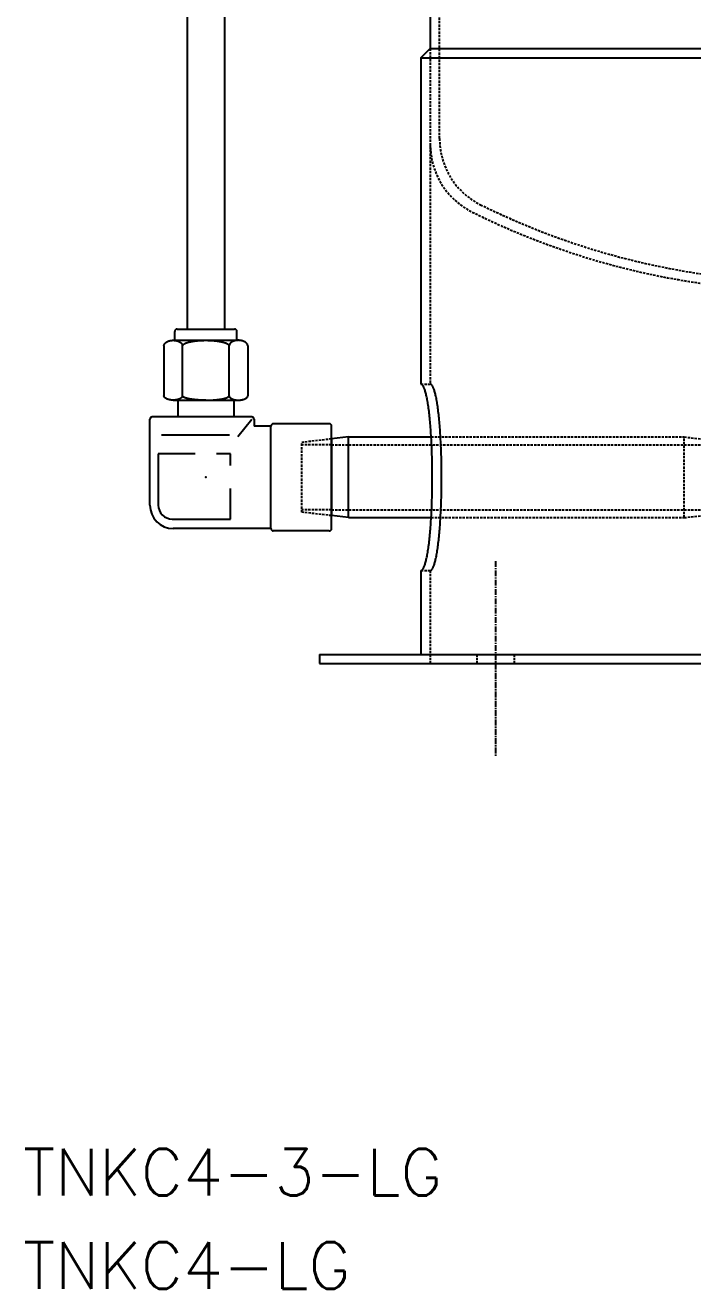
# Model space of a CAD drawing. Extents: x -168 to 126, y -632 to 125.
# Drawn here: x -168.2 to -24.8, y -632.2 to -361 of the extents above; entities that cross this region are included whole.
import ezdxf

# ---------------------------------------------------------------- set-up
doc = ezdxf.new("R2010")
doc.units = 0
doc.linetypes.add('CENTER', pattern=[2, 1.25, -0.25, 0.25, -0.25])
doc.linetypes.add('DASHED', pattern=[0.75, 0.5, -0.25])
doc.layers.get('0').update_dxf_attribs({"linetype": 'CONTINUOUS'})
doc.layers.add('CENTER', color=1, linetype='CENTER')
doc.styles.get("Standard").update_dxf_attribs({"font": 'txt.shx', "bigfont": 'bigfont.shx'})

msp = doc.modelspace()

# ---------------------------------------------------------------- linework, layer by layer
at = {"color": 3, "linetype": 'DASHED'}
for p, q in [((-79.2, -385.31), (-79.2, -209.87)), ((-81.2, -366), (-81.2, -438)), ((-83.2, -438), (-81.2, -438)), ((-102.41, -449.77), (-108.76, -450.5)), ((-81, -449.35), (-26.65, -449.35)), ((-26.65, -449.35), (-23, -449.77)), ((-26.65, -466.65), (-26.65, -449.35)), ((-108.76, -465.5), (-108.76, -450.5)), ((-102.41, -451), (-108.76, -451)), ((-102.41, -451), (-23, -451)), ((-102.41, -465), (-108.76, -465)), ((-102.41, -466.23), (-108.76, -465.5)), ((-102.41, -465), (-23, -465)), ((-26.65, -466.65), (-23, -466.23)), ((-81, -466.65), (-26.65, -466.65)), ((-83.2, -478), (-81.2, -478)), ((-81.2, -478), (-81.2, -498)), ((-71.18, -496), (-71.18, -498)), ((-63.18, -496), (-63.18, -498))]:
    msp.add_line(p, q, dxfattribs=at)
at = {"color": 7, "linetype": 'CONTINUOUS'}
for p, q in [((-81.2, -226.65), (-81.2, -366)), ((-133.41, -249.8), (-133.41, -426.2)), ((-125.41, -249.8), (-125.41, -426.2)), ((-83.2, -368), (-81.2, -366)), ((-81.2, -366), (0, -366)), ((-83.2, -368), (-83.2, -438)), ((-83.2, -368), (0, -368)), ((-136.08, -428.6), (-136.08, -426.7)), ((-135.58, -426.2), (-123.24, -426.2)), ((-122.74, -428.6), (-122.74, -426.7)), ((-138.41, -429.81), (-138.41, -440.5)), ((-136.41, -428.6), (-122.4, -428.6)), ((-134.41, -440.5), (-134.41, -429.52)), ((-124.4, -440.5), (-124.4, -429.52)), ((-120.41, -429.81), (-120.41, -440.5)), ((-136.41, -441.43), (-122.4, -441.43)), ((-135.42, -441.43), (-135.42, -445.04)), ((-123.39, -441.43), (-123.39, -445.04)), ((-141.41, -464), (-141.41, -445.54)), ((-119.55, -445.04), (-140.91, -445.04)), ((-122.5, -449.23), (-119.55, -445.54)), ((-119.05, -445.54), (-119.05, -447)), ((-115.41, -447), (-119.05, -447)), ((-115.41, -469), (-115.41, -447)), ((-102.91, -446.5), (-114.91, -446.5)), ((-102.41, -469), (-102.41, -447)), ((-138.95, -448.89), (-124.3, -448.89)), ((-98.76, -449.35), (-102.41, -449.77)), ((-102.41, -449.77), (-102.41, -466.23)), ((-98.76, -449.35), (-81, -449.35)), ((-98.76, -466.65), (-98.76, -449.35)), ((-131.71, -452.93), (-139.63, -452.93)), ((-139.63, -452.93), (-139.63, -463.97)), ((-124.09, -452.93), (-127.08, -452.93)), ((-124.09, -455.47), (-124.09, -452.93)), ((-124.09, -466.97), (-124.09, -460.4)), ((-98.76, -466.65), (-102.41, -466.23)), ((-136.63, -466.97), (-124.09, -466.97)), ((-115.41, -469), (-136.41, -469)), ((-98.76, -466.65), (-81, -466.65)), ((-102.91, -469.5), (-114.91, -469.5)), ((-83.2, -478), (-83.2, -496)), ((-105, -496), (-105, -498)), ((-105, -496), (0, -496)), ((-105, -498), (0, -498))]:
    msp.add_line(p, q, dxfattribs=at)
for points in [[(-138.41, -429.81, 0), (-138.41, -429.78, 0), (-138.41, -429.75, 0), (-138.4, -429.72, 0), (-138.4, -429.69, 0), (-138.39, -429.66, 0), (-138.38, -429.63, 0), (-138.38, -429.6, 0), (-138.37, -429.57, 0), (-138.36, -429.55, 0), (-138.35, -429.52, 0), (-138.34, -429.49, 0), (-138.32, -429.46, 0), (-138.31, -429.43, 0), (-138.29, -429.4, 0), (-138.27, -429.38, 0), (-138.25, -429.35, 0), (-138.24, -429.32, 0), (-138.22, -429.29, 0), (-138.19, -429.27, 0), (-138.17, -429.24, 0), (-138.15, -429.21, 0), (-138.12, -429.19, 0), (-138.1, -429.16, 0), (-138.07, -429.14, 0), (-138.04, -429.11, 0), (-138.01, -429.09, 0), (-137.98, -429.07, 0), (-137.95, -429.04, 0), (-137.92, -429.02, 0), (-137.89, -429, 0), (-137.86, -428.98, 0), (-137.82, -428.95, 0), (-137.79, -428.93, 0), (-137.75, -428.91, 0), (-137.71, -428.89, 0), (-137.68, -428.88, 0), (-137.64, -428.86, 0), (-137.6, -428.84, 0), (-137.56, -428.82, 0), (-137.52, -428.8, 0), (-137.48, -428.79, 0), (-137.44, -428.77, 0), (-137.39, -428.76, 0), (-137.35, -428.74, 0), (-137.31, -428.73, 0), (-137.26, -428.72, 0), (-137.22, -428.7, 0), (-137.17, -428.69, 0), (-137.13, -428.68, 0), (-137.08, -428.67, 0), (-137.04, -428.66, 0), (-136.99, -428.65, 0), (-136.94, -428.64, 0), (-136.9, -428.64, 0), (-136.85, -428.63, 0), (-136.8, -428.62, 0), (-136.75, -428.62, 0), (-136.7, -428.61, 0), (-136.65, -428.61, 0), (-136.61, -428.61, 0), (-136.56, -428.6, 0), (-136.51, -428.6, 0), (-136.46, -428.6, 0), (-136.41, -428.6, 0), (-136.36, -428.6, 0), (-136.31, -428.6, 0), (-136.26, -428.6, 0), (-136.21, -428.61, 0), (-136.16, -428.61, 0), (-136.12, -428.61, 0), (-136.07, -428.62, 0), (-136.02, -428.62, 0), (-135.97, -428.63, 0), (-135.93, -428.64, 0), (-135.88, -428.64, 0), (-135.83, -428.65, 0), (-135.78, -428.66, 0), (-135.74, -428.67, 0), (-135.69, -428.68, 0), (-135.65, -428.69, 0), (-135.6, -428.7, 0), (-135.56, -428.72, 0), (-135.51, -428.73, 0), (-135.47, -428.74, 0), (-135.43, -428.76, 0), (-135.38, -428.77, 0), (-135.34, -428.79, 0), (-135.3, -428.8, 0), (-135.26, -428.82, 0), (-135.22, -428.84, 0), (-135.18, -428.86, 0), (-135.14, -428.88, 0), (-135.1, -428.89, 0), (-135.07, -428.91, 0), (-135.03, -428.93, 0), (-135, -428.95, 0), (-134.96, -428.98, 0), (-134.93, -429, 0), (-134.9, -429.02, 0), (-134.87, -429.04, 0), (-134.84, -429.07, 0), (-134.81, -429.09, 0), (-134.78, -429.11, 0), (-134.75, -429.14, 0), (-134.72, -429.16, 0), (-134.7, -429.19, 0), (-134.67, -429.21, 0), (-134.65, -429.24, 0), (-134.63, -429.27, 0), (-134.6, -429.29, 0), (-134.58, -429.32, 0), (-134.56, -429.35, 0), (-134.55, -429.38, 0), (-134.53, -429.4, 0), (-134.51, -429.43, 0), (-134.5, -429.46, 0), (-134.49, -429.49, 0), (-134.47, -429.52, 0), (-134.46, -429.55, 0), (-134.45, -429.57, 0), (-134.44, -429.6, 0), (-134.43, -429.63, 0), (-134.43, -429.66, 0), (-134.42, -429.69, 0), (-134.42, -429.72, 0), (-134.41, -429.75, 0), (-134.41, -429.78, 0), (-134.41, -429.81, 0)], [(-134.41, -429.81, 0), (-134.41, -429.78, 0), (-134.41, -429.75, 0), (-134.4, -429.72, 0), (-134.39, -429.69, 0), (-134.38, -429.66, 0), (-134.36, -429.63, 0), (-134.34, -429.6, 0), (-134.32, -429.57, 0), (-134.29, -429.55, 0), (-134.26, -429.52, 0), (-134.23, -429.49, 0), (-134.2, -429.46, 0), (-134.16, -429.43, 0), (-134.12, -429.4, 0), (-134.08, -429.38, 0), (-134.03, -429.35, 0), (-133.98, -429.32, 0), (-133.93, -429.29, 0), (-133.88, -429.27, 0), (-133.82, -429.24, 0), (-133.76, -429.21, 0), (-133.7, -429.19, 0), (-133.64, -429.16, 0), (-133.57, -429.14, 0), (-133.5, -429.11, 0), (-133.43, -429.09, 0), (-133.35, -429.07, 0), (-133.28, -429.04, 0), (-133.2, -429.02, 0), (-133.12, -429, 0), (-133.03, -428.98, 0), (-132.95, -428.95, 0), (-132.86, -428.93, 0), (-132.77, -428.91, 0), (-132.68, -428.89, 0), (-132.58, -428.88, 0), (-132.49, -428.86, 0), (-132.39, -428.84, 0), (-132.29, -428.82, 0), (-132.19, -428.8, 0), (-132.09, -428.79, 0), (-131.98, -428.77, 0), (-131.87, -428.76, 0), (-131.77, -428.74, 0), (-131.66, -428.73, 0), (-131.55, -428.72, 0), (-131.44, -428.7, 0), (-131.32, -428.69, 0), (-131.21, -428.68, 0), (-131.09, -428.67, 0), (-130.98, -428.66, 0), (-130.86, -428.65, 0), (-130.74, -428.64, 0), (-130.62, -428.64, 0), (-130.5, -428.63, 0), (-130.38, -428.62, 0), (-130.26, -428.62, 0), (-130.14, -428.61, 0), (-130.02, -428.61, 0), (-129.9, -428.61, 0), (-129.78, -428.6, 0), (-129.65, -428.6, 0), (-129.53, -428.6, 0), (-129.41, -428.6, 0), (-129.28, -428.6, 0), (-129.16, -428.6, 0), (-129.04, -428.6, 0), (-128.92, -428.61, 0), (-128.79, -428.61, 0), (-128.67, -428.61, 0), (-128.55, -428.62, 0), (-128.43, -428.62, 0), (-128.31, -428.63, 0), (-128.19, -428.64, 0), (-128.07, -428.64, 0), (-127.95, -428.65, 0), (-127.84, -428.66, 0), (-127.72, -428.67, 0), (-127.61, -428.68, 0), (-127.49, -428.69, 0), (-127.38, -428.7, 0), (-127.27, -428.72, 0), (-127.16, -428.73, 0), (-127.05, -428.74, 0), (-126.94, -428.76, 0), (-126.83, -428.77, 0), (-126.73, -428.79, 0), (-126.63, -428.8, 0), (-126.53, -428.82, 0), (-126.42, -428.84, 0), (-126.33, -428.86, 0), (-126.23, -428.88, 0), (-126.14, -428.89, 0), (-126.05, -428.91, 0), (-125.95, -428.93, 0), (-125.87, -428.95, 0), (-125.78, -428.98, 0), (-125.7, -429, 0), (-125.62, -429.02, 0), (-125.54, -429.04, 0), (-125.46, -429.07, 0), (-125.39, -429.09, 0), (-125.31, -429.11, 0), (-125.25, -429.14, 0), (-125.18, -429.16, 0), (-125.11, -429.19, 0), (-125.05, -429.21, 0), (-124.99, -429.24, 0), (-124.94, -429.27, 0), (-124.88, -429.29, 0), (-124.83, -429.32, 0), (-124.78, -429.35, 0), (-124.74, -429.38, 0), (-124.69, -429.4, 0), (-124.65, -429.43, 0), (-124.62, -429.46, 0), (-124.58, -429.49, 0), (-124.55, -429.52, 0), (-124.52, -429.55, 0), (-124.5, -429.57, 0), (-124.47, -429.6, 0), (-124.46, -429.63, 0), (-124.44, -429.66, 0), (-124.43, -429.69, 0), (-124.42, -429.72, 0), (-124.41, -429.75, 0), (-124.4, -429.78, 0), (-124.4, -429.81, 0)], [(-120.41, -429.81, 0), (-120.41, -429.78, 0), (-120.41, -429.75, 0), (-120.41, -429.72, 0), (-120.42, -429.69, 0), (-120.42, -429.66, 0), (-120.43, -429.63, 0), (-120.44, -429.6, 0), (-120.44, -429.57, 0), (-120.46, -429.55, 0), (-120.47, -429.52, 0), (-120.48, -429.49, 0), (-120.49, -429.46, 0), (-120.51, -429.43, 0), (-120.52, -429.4, 0), (-120.54, -429.38, 0), (-120.56, -429.35, 0), (-120.58, -429.32, 0), (-120.6, -429.29, 0), (-120.62, -429.27, 0), (-120.64, -429.24, 0), (-120.67, -429.21, 0), (-120.69, -429.19, 0), (-120.72, -429.16, 0), (-120.74, -429.14, 0), (-120.77, -429.11, 0), (-120.8, -429.09, 0), (-120.83, -429.07, 0), (-120.86, -429.04, 0), (-120.89, -429.02, 0), (-120.92, -429, 0), (-120.96, -428.98, 0), (-120.99, -428.95, 0), (-121.03, -428.93, 0), (-121.06, -428.91, 0), (-121.1, -428.89, 0), (-121.14, -428.88, 0), (-121.18, -428.86, 0), (-121.22, -428.84, 0), (-121.25, -428.82, 0), (-121.3, -428.8, 0), (-121.34, -428.79, 0), (-121.38, -428.77, 0), (-121.42, -428.76, 0), (-121.46, -428.74, 0), (-121.51, -428.73, 0), (-121.55, -428.72, 0), (-121.59, -428.7, 0), (-121.64, -428.69, 0), (-121.69, -428.68, 0), (-121.73, -428.67, 0), (-121.78, -428.66, 0), (-121.83, -428.65, 0), (-121.87, -428.64, 0), (-121.92, -428.64, 0), (-121.97, -428.63, 0), (-122.02, -428.62, 0), (-122.06, -428.62, 0), (-122.11, -428.61, 0), (-122.16, -428.61, 0), (-122.21, -428.61, 0), (-122.26, -428.6, 0), (-122.31, -428.6, 0), (-122.36, -428.6, 0), (-122.4, -428.6, 0), (-122.45, -428.6, 0), (-122.5, -428.6, 0), (-122.55, -428.6, 0), (-122.6, -428.61, 0), (-122.65, -428.61, 0), (-122.7, -428.61, 0), (-122.75, -428.62, 0), (-122.79, -428.62, 0), (-122.84, -428.63, 0), (-122.89, -428.64, 0), (-122.94, -428.64, 0), (-122.98, -428.65, 0), (-123.03, -428.66, 0), (-123.08, -428.67, 0), (-123.12, -428.68, 0), (-123.17, -428.69, 0), (-123.21, -428.7, 0), (-123.26, -428.72, 0), (-123.3, -428.73, 0), (-123.35, -428.74, 0), (-123.39, -428.76, 0), (-123.43, -428.77, 0), (-123.47, -428.79, 0), (-123.51, -428.8, 0), (-123.55, -428.82, 0), (-123.59, -428.84, 0), (-123.63, -428.86, 0), (-123.67, -428.88, 0), (-123.71, -428.89, 0), (-123.75, -428.91, 0), (-123.78, -428.93, 0), (-123.82, -428.95, 0), (-123.85, -428.98, 0), (-123.88, -429, 0), (-123.92, -429.02, 0), (-123.95, -429.04, 0), (-123.98, -429.07, 0), (-124.01, -429.09, 0), (-124.04, -429.11, 0), (-124.06, -429.14, 0), (-124.09, -429.16, 0), (-124.12, -429.19, 0), (-124.14, -429.21, 0), (-124.17, -429.24, 0), (-124.19, -429.27, 0), (-124.21, -429.29, 0), (-124.23, -429.32, 0), (-124.25, -429.35, 0), (-124.27, -429.38, 0), (-124.28, -429.4, 0), (-124.3, -429.43, 0), (-124.31, -429.46, 0), (-124.33, -429.49, 0), (-124.34, -429.52, 0), (-124.35, -429.55, 0), (-124.36, -429.57, 0), (-124.37, -429.6, 0), (-124.38, -429.63, 0), (-124.39, -429.66, 0), (-124.39, -429.69, 0), (-124.4, -429.72, 0), (-124.4, -429.75, 0), (-124.4, -429.78, 0), (-124.4, -429.81, 0)], [(-83.2, -478, 0), (-83.14, -477.99, 0), (-83.08, -477.98, 0), (-83.02, -477.95, 0), (-82.96, -477.9, 0), (-82.9, -477.85, 0), (-82.84, -477.78, 0), (-82.78, -477.71, 0), (-82.72, -477.62, 0), (-82.67, -477.51, 0), (-82.61, -477.4, 0), (-82.55, -477.28, 0), (-82.49, -477.14, 0), (-82.43, -476.99, 0), (-82.38, -476.83, 0), (-82.32, -476.66, 0), (-82.27, -476.48, 0), (-82.21, -476.28, 0), (-82.16, -476.08, 0), (-82.1, -475.86, 0), (-82.05, -475.64, 0), (-82, -475.4, 0), (-81.95, -475.15, 0), (-81.89, -474.9, 0), (-81.84, -474.63, 0), (-81.8, -474.35, 0), (-81.75, -474.06, 0), (-81.7, -473.77, 0), (-81.65, -473.46, 0), (-81.61, -473.14, 0), (-81.56, -472.82, 0), (-81.52, -472.49, 0), (-81.47, -472.14, 0), (-81.43, -471.79, 0), (-81.39, -471.43, 0), (-81.35, -471.06, 0), (-81.31, -470.69, 0), (-81.28, -470.31, 0), (-81.24, -469.91, 0), (-81.21, -469.52, 0), (-81.17, -469.11, 0), (-81.14, -468.7, 0), (-81.11, -468.28, 0), (-81.08, -467.86, 0), (-81.05, -467.43, 0), (-81.02, -466.99, 0), (-80.99, -466.55, 0), (-80.97, -466.11, 0), (-80.95, -465.65, 0), (-80.92, -465.2, 0), (-80.9, -464.74, 0), (-80.88, -464.27, 0), (-80.87, -463.81, 0), (-80.85, -463.33, 0), (-80.83, -462.86, 0), (-80.82, -462.38, 0), (-80.81, -461.9, 0), (-80.8, -461.42, 0), (-80.79, -460.94, 0), (-80.78, -460.45, 0), (-80.77, -459.96, 0), (-80.77, -459.47, 0), (-80.76, -458.98, 0), (-80.76, -458.49, 0), (-80.76, -458, 0), (-80.76, -457.51, 0), (-80.76, -457.02, 0), (-80.77, -456.53, 0), (-80.77, -456.04, 0), (-80.78, -455.55, 0), (-80.79, -455.06, 0), (-80.8, -454.58, 0), (-80.81, -454.1, 0), (-80.82, -453.62, 0), (-80.83, -453.14, 0), (-80.85, -452.67, 0), (-80.87, -452.19, 0), (-80.88, -451.73, 0), (-80.9, -451.26, 0), (-80.92, -450.8, 0), (-80.95, -450.35, 0), (-80.97, -449.89, 0), (-80.99, -449.45, 0), (-81.02, -449.01, 0), (-81.05, -448.57, 0), (-81.08, -448.14, 0), (-81.11, -447.72, 0), (-81.14, -447.3, 0), (-81.17, -446.89, 0), (-81.21, -446.48, 0), (-81.24, -446.09, 0), (-81.28, -445.69, 0), (-81.31, -445.31, 0), (-81.35, -444.94, 0), (-81.39, -444.57, 0), (-81.43, -444.21, 0), (-81.47, -443.86, 0), (-81.52, -443.51, 0), (-81.56, -443.18, 0), (-81.61, -442.86, 0), (-81.65, -442.54, 0), (-81.7, -442.23, 0), (-81.75, -441.94, 0), (-81.8, -441.65, 0), (-81.84, -441.37, 0), (-81.89, -441.1, 0), (-81.95, -440.85, 0), (-82, -440.6, 0), (-82.05, -440.36, 0), (-82.1, -440.14, 0), (-82.16, -439.92, 0), (-82.21, -439.72, 0), (-82.27, -439.52, 0), (-82.32, -439.34, 0), (-82.38, -439.17, 0), (-82.43, -439.01, 0), (-82.49, -438.86, 0), (-82.55, -438.72, 0), (-82.61, -438.6, 0), (-82.67, -438.49, 0), (-82.72, -438.38, 0), (-82.78, -438.29, 0), (-82.84, -438.22, 0), (-82.9, -438.15, 0), (-82.96, -438.1, 0), (-83.02, -438.05, 0), (-83.08, -438.02, 0), (-83.14, -438.01, 0), (-83.2, -438, 0)], [(-134.41, -440.5, 0), (-134.41, -440.52, 0), (-134.41, -440.54, 0), (-134.42, -440.56, 0), (-134.42, -440.59, 0), (-134.43, -440.61, 0), (-134.43, -440.63, 0), (-134.44, -440.66, 0), (-134.45, -440.68, 0), (-134.46, -440.7, 0), (-134.47, -440.72, 0), (-134.49, -440.75, 0), (-134.5, -440.77, 0), (-134.51, -440.79, 0), (-134.53, -440.81, 0), (-134.55, -440.83, 0), (-134.56, -440.85, 0), (-134.58, -440.88, 0), (-134.6, -440.9, 0), (-134.63, -440.92, 0), (-134.65, -440.94, 0), (-134.67, -440.96, 0), (-134.7, -440.98, 0), (-134.72, -441, 0), (-134.75, -441.02, 0), (-134.78, -441.04, 0), (-134.81, -441.05, 0), (-134.84, -441.07, 0), (-134.87, -441.09, 0), (-134.9, -441.11, 0), (-134.93, -441.12, 0), (-134.96, -441.14, 0), (-135, -441.16, 0), (-135.03, -441.17, 0), (-135.07, -441.19, 0), (-135.1, -441.2, 0), (-135.14, -441.22, 0), (-135.18, -441.23, 0), (-135.22, -441.25, 0), (-135.26, -441.26, 0), (-135.3, -441.27, 0), (-135.34, -441.29, 0), (-135.38, -441.3, 0), (-135.43, -441.31, 0), (-135.47, -441.32, 0), (-135.51, -441.33, 0), (-135.56, -441.34, 0), (-135.6, -441.35, 0), (-135.65, -441.36, 0), (-135.69, -441.37, 0), (-135.74, -441.38, 0), (-135.78, -441.38, 0), (-135.83, -441.39, 0), (-135.88, -441.4, 0), (-135.93, -441.4, 0), (-135.97, -441.41, 0), (-136.02, -441.41, 0), (-136.07, -441.42, 0), (-136.12, -441.42, 0), (-136.16, -441.42, 0), (-136.21, -441.43, 0), (-136.26, -441.43, 0), (-136.31, -441.43, 0), (-136.36, -441.43, 0), (-136.41, -441.43, 0), (-136.46, -441.43, 0), (-136.51, -441.43, 0), (-136.56, -441.43, 0), (-136.61, -441.43, 0), (-136.65, -441.42, 0), (-136.7, -441.42, 0), (-136.75, -441.42, 0), (-136.8, -441.41, 0), (-136.85, -441.41, 0), (-136.9, -441.4, 0), (-136.94, -441.4, 0), (-136.99, -441.39, 0), (-137.04, -441.38, 0), (-137.08, -441.38, 0), (-137.13, -441.37, 0), (-137.17, -441.36, 0), (-137.22, -441.35, 0), (-137.26, -441.34, 0), (-137.31, -441.33, 0), (-137.35, -441.32, 0), (-137.39, -441.31, 0), (-137.44, -441.3, 0), (-137.48, -441.29, 0), (-137.52, -441.27, 0), (-137.56, -441.26, 0), (-137.6, -441.25, 0), (-137.64, -441.23, 0), (-137.68, -441.22, 0), (-137.71, -441.2, 0), (-137.75, -441.19, 0), (-137.79, -441.17, 0), (-137.82, -441.16, 0), (-137.86, -441.14, 0), (-137.89, -441.12, 0), (-137.92, -441.11, 0), (-137.95, -441.09, 0), (-137.98, -441.07, 0), (-138.01, -441.05, 0), (-138.04, -441.04, 0), (-138.07, -441.02, 0), (-138.1, -441, 0), (-138.12, -440.98, 0), (-138.15, -440.96, 0), (-138.17, -440.94, 0), (-138.19, -440.92, 0), (-138.22, -440.9, 0), (-138.24, -440.88, 0), (-138.25, -440.85, 0), (-138.27, -440.83, 0), (-138.29, -440.81, 0), (-138.31, -440.79, 0), (-138.32, -440.77, 0), (-138.34, -440.75, 0), (-138.35, -440.72, 0), (-138.36, -440.7, 0), (-138.37, -440.68, 0), (-138.38, -440.66, 0), (-138.38, -440.63, 0), (-138.39, -440.61, 0), (-138.4, -440.59, 0), (-138.4, -440.56, 0), (-138.41, -440.54, 0), (-138.41, -440.52, 0), (-138.41, -440.5, 0)], [(-129.41, -441.45, 0), (-129.47, -441.45, 0), (-129.53, -441.45, 0), (-129.59, -441.45, 0), (-129.65, -441.45, 0), (-129.71, -441.45, 0), (-129.77, -441.45, 0), (-129.83, -441.45, 0), (-129.89, -441.44, 0), (-129.95, -441.44, 0), (-130.01, -441.44, 0), (-130.07, -441.44, 0), (-130.13, -441.44, 0), (-130.19, -441.44, 0), (-130.25, -441.44, 0), (-130.31, -441.44, 0), (-130.37, -441.43, 0), (-130.43, -441.43, 0), (-130.49, -441.43, 0), (-130.55, -441.43, 0), (-130.61, -441.43, 0), (-130.67, -441.42, 0), (-130.73, -441.42, 0), (-130.79, -441.42, 0), (-130.85, -441.41, 0), (-130.91, -441.41, 0), (-130.97, -441.41, 0), (-131.02, -441.4, 0), (-131.08, -441.4, 0), (-131.14, -441.4, 0), (-131.19, -441.39, 0), (-131.25, -441.39, 0), (-131.31, -441.38, 0), (-131.37, -441.38, 0), (-131.42, -441.38, 0), (-131.48, -441.37, 0), (-131.53, -441.37, 0), (-131.59, -441.36, 0), (-131.64, -441.36, 0), (-131.7, -441.35, 0), (-131.75, -441.35, 0), (-131.81, -441.34, 0), (-131.86, -441.33, 0), (-131.91, -441.33, 0), (-131.97, -441.32, 0), (-132.02, -441.32, 0), (-132.07, -441.31, 0), (-132.12, -441.3, 0), (-132.18, -441.3, 0), (-132.23, -441.29, 0), (-132.28, -441.29, 0), (-132.33, -441.28, 0), (-132.38, -441.27, 0), (-132.43, -441.26, 0), (-132.47, -441.26, 0), (-132.52, -441.25, 0), (-132.57, -441.24, 0), (-132.62, -441.24, 0), (-132.66, -441.23, 0), (-132.71, -441.22, 0), (-132.76, -441.21, 0), (-132.8, -441.2, 0), (-132.85, -441.2, 0), (-132.89, -441.19, 0), (-132.94, -441.18, 0), (-132.98, -441.17, 0), (-133.02, -441.16, 0), (-133.06, -441.15, 0), (-133.11, -441.15, 0), (-133.15, -441.14, 0), (-133.19, -441.13, 0), (-133.23, -441.12, 0), (-133.27, -441.11, 0), (-133.31, -441.1, 0), (-133.34, -441.09, 0), (-133.38, -441.08, 0), (-133.42, -441.07, 0), (-133.46, -441.06, 0), (-133.49, -441.05, 0), (-133.53, -441.05, 0), (-133.56, -441.04, 0), (-133.6, -441.02, 0), (-133.63, -441.01, 0), (-133.66, -441, 0), (-133.69, -441, 0), (-133.73, -440.99, 0), (-133.76, -440.97, 0), (-133.79, -440.96, 0), (-133.82, -440.95, 0), (-133.84, -440.94, 0), (-133.87, -440.93, 0), (-133.9, -440.92, 0), (-133.93, -440.91, 0), (-133.95, -440.9, 0), (-133.98, -440.89, 0), (-134, -440.88, 0), (-134.03, -440.87, 0), (-134.05, -440.86, 0), (-134.07, -440.85, 0), (-134.1, -440.83, 0), (-134.12, -440.82, 0), (-134.14, -440.81, 0), (-134.16, -440.8, 0), (-134.18, -440.79, 0), (-134.19, -440.78, 0), (-134.21, -440.77, 0), (-134.23, -440.75, 0), (-134.25, -440.74, 0), (-134.26, -440.73, 0), (-134.28, -440.72, 0), (-134.29, -440.71, 0), (-134.3, -440.7, 0), (-134.32, -440.69, 0), (-134.33, -440.67, 0), (-134.34, -440.66, 0), (-134.35, -440.65, 0), (-134.36, -440.64, 0), (-134.37, -440.63, 0), (-134.38, -440.62, 0), (-134.38, -440.6, 0), (-134.39, -440.59, 0), (-134.39, -440.58, 0), (-134.4, -440.57, 0), (-134.4, -440.56, 0), (-134.41, -440.54, 0), (-134.41, -440.53, 0), (-134.41, -440.52, 0), (-134.41, -440.51, 0), (-134.41, -440.5, 0)], [(-129.41, -441.45, 0), (-129.35, -441.45, 0), (-129.29, -441.45, 0), (-129.22, -441.45, 0), (-129.16, -441.45, 0), (-129.1, -441.45, 0), (-129.04, -441.45, 0), (-128.98, -441.45, 0), (-128.92, -441.44, 0), (-128.86, -441.44, 0), (-128.8, -441.44, 0), (-128.74, -441.44, 0), (-128.68, -441.44, 0), (-128.62, -441.44, 0), (-128.56, -441.44, 0), (-128.5, -441.44, 0), (-128.44, -441.43, 0), (-128.38, -441.43, 0), (-128.32, -441.43, 0), (-128.26, -441.43, 0), (-128.2, -441.43, 0), (-128.14, -441.42, 0), (-128.08, -441.42, 0), (-128.03, -441.42, 0), (-127.97, -441.41, 0), (-127.91, -441.41, 0), (-127.85, -441.41, 0), (-127.79, -441.4, 0), (-127.73, -441.4, 0), (-127.68, -441.4, 0), (-127.62, -441.39, 0), (-127.56, -441.39, 0), (-127.5, -441.38, 0), (-127.45, -441.38, 0), (-127.39, -441.38, 0), (-127.34, -441.37, 0), (-127.28, -441.37, 0), (-127.22, -441.36, 0), (-127.17, -441.36, 0), (-127.12, -441.35, 0), (-127.06, -441.35, 0), (-127.01, -441.34, 0), (-126.95, -441.33, 0), (-126.9, -441.33, 0), (-126.85, -441.32, 0), (-126.8, -441.32, 0), (-126.74, -441.31, 0), (-126.69, -441.3, 0), (-126.64, -441.3, 0), (-126.59, -441.29, 0), (-126.54, -441.29, 0), (-126.49, -441.28, 0), (-126.44, -441.27, 0), (-126.39, -441.26, 0), (-126.34, -441.26, 0), (-126.29, -441.25, 0), (-126.24, -441.24, 0), (-126.2, -441.24, 0), (-126.15, -441.23, 0), (-126.1, -441.22, 0), (-126.06, -441.21, 0), (-126.01, -441.2, 0), (-125.97, -441.2, 0), (-125.92, -441.19, 0), (-125.88, -441.18, 0), (-125.83, -441.17, 0), (-125.79, -441.16, 0), (-125.75, -441.15, 0), (-125.71, -441.15, 0), (-125.67, -441.14, 0), (-125.63, -441.13, 0), (-125.59, -441.12, 0), (-125.55, -441.11, 0), (-125.51, -441.1, 0), (-125.47, -441.09, 0), (-125.43, -441.08, 0), (-125.39, -441.07, 0), (-125.36, -441.06, 0), (-125.32, -441.05, 0), (-125.29, -441.05, 0), (-125.25, -441.04, 0), (-125.22, -441.02, 0), (-125.19, -441.01, 0), (-125.15, -441, 0), (-125.12, -441, 0), (-125.09, -440.99, 0), (-125.06, -440.97, 0), (-125.03, -440.96, 0), (-125, -440.95, 0), (-124.97, -440.94, 0), (-124.94, -440.93, 0), (-124.91, -440.92, 0), (-124.89, -440.91, 0), (-124.86, -440.9, 0), (-124.83, -440.89, 0), (-124.81, -440.88, 0), (-124.79, -440.87, 0), (-124.76, -440.86, 0), (-124.74, -440.85, 0), (-124.72, -440.83, 0), (-124.7, -440.82, 0), (-124.68, -440.81, 0), (-124.66, -440.8, 0), (-124.64, -440.79, 0), (-124.62, -440.78, 0), (-124.6, -440.77, 0), (-124.58, -440.75, 0), (-124.57, -440.74, 0), (-124.55, -440.73, 0), (-124.54, -440.72, 0), (-124.52, -440.71, 0), (-124.51, -440.7, 0), (-124.5, -440.69, 0), (-124.49, -440.67, 0), (-124.48, -440.66, 0), (-124.47, -440.65, 0), (-124.46, -440.64, 0), (-124.45, -440.63, 0), (-124.44, -440.62, 0), (-124.43, -440.6, 0), (-124.43, -440.59, 0), (-124.42, -440.58, 0), (-124.42, -440.57, 0), (-124.41, -440.56, 0), (-124.41, -440.54, 0), (-124.41, -440.53, 0), (-124.4, -440.52, 0), (-124.4, -440.51, 0), (-124.4, -440.5, 0)], [(-124.4, -440.5, 0), (-124.4, -440.52, 0), (-124.4, -440.54, 0), (-124.4, -440.56, 0), (-124.39, -440.59, 0), (-124.39, -440.61, 0), (-124.38, -440.63, 0), (-124.37, -440.66, 0), (-124.36, -440.68, 0), (-124.35, -440.7, 0), (-124.34, -440.72, 0), (-124.33, -440.75, 0), (-124.31, -440.77, 0), (-124.3, -440.79, 0), (-124.28, -440.81, 0), (-124.27, -440.83, 0), (-124.25, -440.85, 0), (-124.23, -440.88, 0), (-124.21, -440.9, 0), (-124.19, -440.92, 0), (-124.17, -440.94, 0), (-124.14, -440.96, 0), (-124.12, -440.98, 0), (-124.09, -441, 0), (-124.06, -441.02, 0), (-124.04, -441.04, 0), (-124.01, -441.05, 0), (-123.98, -441.07, 0), (-123.95, -441.09, 0), (-123.92, -441.11, 0), (-123.88, -441.12, 0), (-123.85, -441.14, 0), (-123.82, -441.16, 0), (-123.78, -441.17, 0), (-123.75, -441.19, 0), (-123.71, -441.2, 0), (-123.67, -441.22, 0), (-123.63, -441.23, 0), (-123.59, -441.25, 0), (-123.55, -441.26, 0), (-123.51, -441.27, 0), (-123.47, -441.29, 0), (-123.43, -441.3, 0), (-123.39, -441.31, 0), (-123.35, -441.32, 0), (-123.3, -441.33, 0), (-123.26, -441.34, 0), (-123.21, -441.35, 0), (-123.17, -441.36, 0), (-123.12, -441.37, 0), (-123.08, -441.38, 0), (-123.03, -441.38, 0), (-122.98, -441.39, 0), (-122.94, -441.4, 0), (-122.89, -441.4, 0), (-122.84, -441.41, 0), (-122.79, -441.41, 0), (-122.75, -441.42, 0), (-122.7, -441.42, 0), (-122.65, -441.42, 0), (-122.6, -441.43, 0), (-122.55, -441.43, 0), (-122.5, -441.43, 0), (-122.45, -441.43, 0), (-122.4, -441.43, 0), (-122.36, -441.43, 0), (-122.31, -441.43, 0), (-122.26, -441.43, 0), (-122.21, -441.43, 0), (-122.16, -441.42, 0), (-122.11, -441.42, 0), (-122.06, -441.42, 0), (-122.02, -441.41, 0), (-121.97, -441.41, 0), (-121.92, -441.4, 0), (-121.87, -441.4, 0), (-121.83, -441.39, 0), (-121.78, -441.38, 0), (-121.73, -441.38, 0), (-121.69, -441.37, 0), (-121.64, -441.36, 0), (-121.59, -441.35, 0), (-121.55, -441.34, 0), (-121.51, -441.33, 0), (-121.46, -441.32, 0), (-121.42, -441.31, 0), (-121.38, -441.3, 0), (-121.34, -441.29, 0), (-121.3, -441.27, 0), (-121.25, -441.26, 0), (-121.22, -441.25, 0), (-121.18, -441.23, 0), (-121.14, -441.22, 0), (-121.1, -441.2, 0), (-121.06, -441.19, 0), (-121.03, -441.17, 0), (-120.99, -441.16, 0), (-120.96, -441.14, 0), (-120.92, -441.12, 0), (-120.89, -441.11, 0), (-120.86, -441.09, 0), (-120.83, -441.07, 0), (-120.8, -441.05, 0), (-120.77, -441.04, 0), (-120.74, -441.02, 0), (-120.72, -441, 0), (-120.69, -440.98, 0), (-120.67, -440.96, 0), (-120.64, -440.94, 0), (-120.62, -440.92, 0), (-120.6, -440.9, 0), (-120.58, -440.88, 0), (-120.56, -440.85, 0), (-120.54, -440.83, 0), (-120.52, -440.81, 0), (-120.51, -440.79, 0), (-120.49, -440.77, 0), (-120.48, -440.75, 0), (-120.47, -440.72, 0), (-120.46, -440.7, 0), (-120.44, -440.68, 0), (-120.44, -440.66, 0), (-120.43, -440.63, 0), (-120.42, -440.61, 0), (-120.42, -440.59, 0), (-120.41, -440.56, 0), (-120.41, -440.54, 0), (-120.41, -440.52, 0), (-120.41, -440.5, 0)]]:
    msp.add_polyline3d(points, dxfattribs=at)
at = {"color": 3, "linetype": 'DASHED'}
msp.add_polyline3d([(-81.2, -478, 0), (-81.14, -477.99, 0), (-81.08, -477.98, 0), (-81.02, -477.95, 0), (-80.96, -477.9, 0), (-80.9, -477.85, 0), (-80.84, -477.78, 0), (-80.78, -477.71, 0), (-80.72, -477.62, 0), (-80.67, -477.51, 0), (-80.61, -477.4, 0), (-80.55, -477.28, 0), (-80.49, -477.14, 0), (-80.43, -476.99, 0), (-80.38, -476.83, 0), (-80.32, -476.66, 0), (-80.27, -476.48, 0), (-80.21, -476.28, 0), (-80.16, -476.08, 0), (-80.1, -475.86, 0), (-80.05, -475.64, 0), (-80, -475.4, 0), (-79.95, -475.15, 0), (-79.89, -474.9, 0), (-79.84, -474.63, 0), (-79.8, -474.35, 0), (-79.75, -474.06, 0), (-79.7, -473.77, 0), (-79.65, -473.46, 0), (-79.61, -473.14, 0), (-79.56, -472.82, 0), (-79.52, -472.49, 0), (-79.47, -472.14, 0), (-79.43, -471.79, 0), (-79.39, -471.43, 0), (-79.35, -471.06, 0), (-79.31, -470.69, 0), (-79.28, -470.31, 0), (-79.24, -469.91, 0), (-79.21, -469.52, 0), (-79.17, -469.11, 0), (-79.14, -468.7, 0), (-79.11, -468.28, 0), (-79.08, -467.86, 0), (-79.05, -467.43, 0), (-79.02, -466.99, 0), (-78.99, -466.55, 0), (-78.97, -466.11, 0), (-78.95, -465.65, 0), (-78.92, -465.2, 0), (-78.9, -464.74, 0), (-78.88, -464.27, 0), (-78.87, -463.81, 0), (-78.85, -463.33, 0), (-78.83, -462.86, 0), (-78.82, -462.38, 0), (-78.81, -461.9, 0), (-78.8, -461.42, 0), (-78.79, -460.94, 0), (-78.78, -460.45, 0), (-78.77, -459.96, 0), (-78.77, -459.47, 0), (-78.76, -458.98, 0), (-78.76, -458.49, 0), (-78.76, -458, 0), (-78.76, -457.51, 0), (-78.76, -457.02, 0), (-78.77, -456.53, 0), (-78.77, -456.04, 0), (-78.78, -455.55, 0), (-78.79, -455.06, 0), (-78.8, -454.58, 0), (-78.81, -454.1, 0), (-78.82, -453.62, 0), (-78.83, -453.14, 0), (-78.85, -452.67, 0), (-78.87, -452.19, 0), (-78.88, -451.73, 0), (-78.9, -451.26, 0), (-78.92, -450.8, 0), (-78.95, -450.35, 0), (-78.97, -449.89, 0), (-78.99, -449.45, 0), (-79.02, -449.01, 0), (-79.05, -448.57, 0), (-79.08, -448.14, 0), (-79.11, -447.72, 0), (-79.14, -447.3, 0), (-79.17, -446.89, 0), (-79.21, -446.48, 0), (-79.24, -446.09, 0), (-79.28, -445.69, 0), (-79.31, -445.31, 0), (-79.35, -444.94, 0), (-79.39, -444.57, 0), (-79.43, -444.21, 0), (-79.47, -443.86, 0), (-79.52, -443.51, 0), (-79.56, -443.18, 0), (-79.61, -442.86, 0), (-79.65, -442.54, 0), (-79.7, -442.23, 0), (-79.75, -441.94, 0), (-79.8, -441.65, 0), (-79.84, -441.37, 0), (-79.89, -441.1, 0), (-79.95, -440.85, 0), (-80, -440.6, 0), (-80.05, -440.36, 0), (-80.1, -440.14, 0), (-80.16, -439.92, 0), (-80.21, -439.72, 0), (-80.27, -439.52, 0), (-80.32, -439.34, 0), (-80.38, -439.17, 0), (-80.43, -439.01, 0), (-80.49, -438.86, 0), (-80.55, -438.72, 0), (-80.61, -438.6, 0), (-80.67, -438.49, 0), (-80.72, -438.38, 0), (-80.78, -438.29, 0), (-80.84, -438.22, 0), (-80.9, -438.15, 0), (-80.96, -438.1, 0), (-81.02, -438.05, 0), (-81.08, -438.02, 0), (-81.14, -438.01, 0), (-81.2, -438, 0)], dxfattribs=at)
for centre, radius, start, end in [((-64.96, -386.53), 16.24, 180, 243.6122), ((-63.36, -385.31), 15.84, 180, 243.6122), ((0, -255.6), 162.4, 243.6122, 270), ((0, -257.6), 158.4, 243.6122, 270)]:
    msp.add_arc(centre, radius, start, end, dxfattribs=at)
at = {"color": 7, "linetype": 'CONTINUOUS'}
for centre, radius, start, end in [((-135.58, -426.7), 0.5, 90, 180), ((-123.24, -426.7), 0.5, 0, 90), ((-140.91, -445.54), 0.5, 90, 180), ((-119.55, -445.54), 0.5, 0, 90), ((-114.91, -447), 0.5, 90, 180), ((-102.91, -447), 0.5, 0, 90), ((-136.41, -464), 5, 180, 270), ((-136.63, -463.97), 3, 180, 270), ((-114.91, -469), 0.5, 180, 270), ((-102.91, -469), 0.5, 270, 0)]:
    msp.add_arc(centre, radius, start, end, dxfattribs=at)
msp.add_point((-129.41, -458), dxfattribs=at)
at = {"layer": 'CENTER', "color": 1, "linetype": 'CENTER'}
msp.add_line((-67.18, -476), (-67.18, -518), dxfattribs=at)

# ---------------------------------------------------------------- texts
at = {"color": 7, "linetype": 'CONTINUOUS'}
for s, p in [('TNKC4-3-LG', (-168.62, -612.16)), ('TNKC4-LG', (-168.62, -632.16))]:
    msp.add_text(s, height=10, dxfattribs=at).set_placement(p)

doc.saveas('drawing.dxf')
